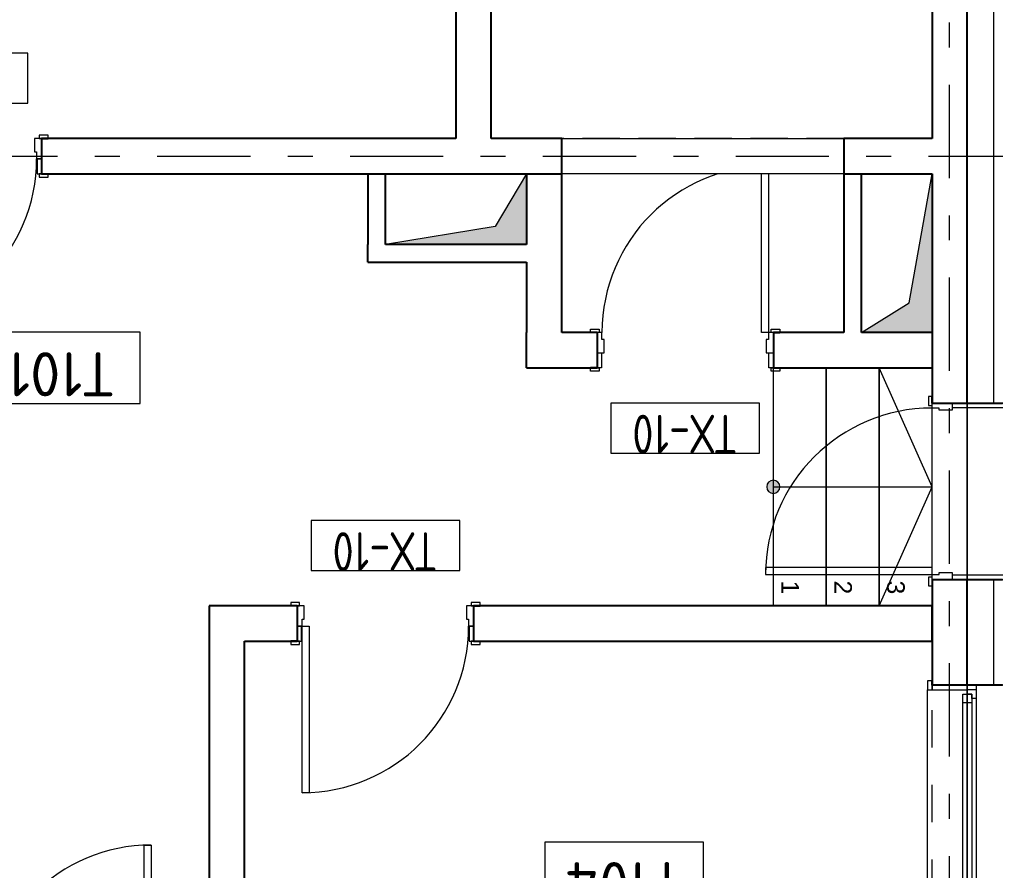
# Model space of a CAD drawing. Header units: millimetres. Extents: x 18162 to 7085488, y 72188 to 247925.
# Drawn here: x 985781 to 991316, y 88819 to 93644 of the extents above; entities that cross this region are included whole.
import ezdxf
from ezdxf.enums import TextEntityAlignment as Align

# ---------------------------------------------------------------- set-up
doc = ezdxf.new("R2010")
doc.units = ezdxf.units.MM
doc.header["$MEASUREMENT"] = 0
for name, pattern in [('Dashed', [423.333333, 211.666667, -211.666667]), ('Double Dashed', [1093.611073, 529.166651, -211.666656, 141.111112, -211.666656]), ('Hidden Line', [317.5, 211.666667, -105.833333]), ('Wipeout_Contour', [1000, 0, -1000])]:
    doc.linetypes.add(name, pattern=pattern)
for name, color, linetype in [('Archicad Door Markers', 7, 'Continuous'), ('Archicad Doors', 7, 'Continuous'), ('Archicad Window Markers', 7, 'Continuous'), ('Archicad Windows', 7, 'Continuous'), ('Archicad Zone Stamps', 7, 'Continuous'), ('Model Unit - Zone A', 7, 'Continuous'), ('Structural - Bearing', 7, 'Continuous'), ('Structural - Grid', 7, 'Continuous'), ('Structural - Stair & Railing', 7, 'Continuous')]:
    doc.layers.add(name, color=color, linetype=linetype)
doc.styles.add('GENERATED_STYLE_1', font='arial.ttf')
doc.styles.add('GENERATED_STYLE_2', font='')
doc.styles.add('GENERATED_STYLE_3', font='', dxfattribs={"width": 0.8})
doc.styles.get('GENERATED_STYLE_2').set_extended_font_data('ISOCPEUR MON')
doc.styles.get('GENERATED_STYLE_3').set_extended_font_data('ISOCPEUR MON')

# ---------------------------------------------------------------- blocks, each defined once
blk = doc.blocks.new('КОРРИДОР_Т101_106_3', base_point=(986015.4, 91668.9))
at = {"layer": 'Archicad Zone Stamps', "color": 7, "linetype": 'Continuous', "lineweight": 5}
for p, q in [((986465.4, 91870.5), (985565.4, 91870.5)), ((985565.4, 91870.5), (985565.4, 91467.3)), ((986465.4, 91467.3), (986465.4, 91870.5)), ((985565.4, 91467.3), (986465.4, 91467.3))]:
    blk.add_line(p, q, dxfattribs=at)
at = {"layer": 'Archicad Zone Stamps', "color": 7, "lineweight": 5, "style": 'GENERATED_STYLE_2'}
for tag, p in [('DUMMY_861', (985703.5, 91507.6)), ('ROOM_NUMBER', (986015.4, 91507.6))]:
    blk.add_attdef(tag, text='', height=250, rotation=180, dxfattribs=at).set_placement(p, align=Align.TOP_CENTER)
blk = doc.blocks.new('Лифтний ажлын өрөө_Т104_107_3', base_point=(989209.8, 88777.9))
at = {"layer": 'Archicad Zone Stamps', "color": 7, "linetype": 'Continuous', "lineweight": 5}
for p, q in [((989659.8, 88979.5), (988759.8, 88979.5)), ((988759.8, 88979.5), (988759.8, 88576.3)), ((989659.8, 88576.3), (989659.8, 88979.5)), ((988759.8, 88576.3), (989659.8, 88576.3))]:
    blk.add_line(p, q, dxfattribs=at)
at = {"layer": 'Archicad Zone Stamps', "color": 7, "lineweight": 5, "style": 'GENERATED_STYLE_2'}
for tag, p in [('DUMMY_861', (988860.5, 88616.6)), ('ROOM_NUMBER', (989209.8, 88616.6))]:
    blk.add_attdef(tag, text='', height=250, rotation=180, dxfattribs=at).set_placement(p, align=Align.TOP_CENTER)
blk = doc.blocks.new('Window Stamp 27')
at = {"layer": 'Archicad Window Markers', "color": 13, "linetype": 'Continuous', "lineweight": 13}
blk.add_line((-456.7, 200), (456.7, 200), dxfattribs=at)
at = {"layer": 'Archicad Window Markers', "color": 13, "linetype": 'Continuous', "lineweight": 13, "flags": 128}
blk.add_lwpolyline([(-456.7, 200), (456.7, 200), (456.7, 483.9), (-456.7, 483.9)], close=True, dxfattribs=at)
at = {"layer": 'Archicad Window Markers', "color": 13, "lineweight": 13, "style": 'GENERATED_STYLE_3'}
blk.add_attdef('AC_WIDO_ID', text='', height=220, dxfattribs=at).set_placement((-324.9, 156.1), align=Align.BOTTOM_LEFT)
blk = doc.blocks.new('Window 27[58]_3', base_point=(953182.2, 1723.2))
at = {"layer": 'Archicad Windows', "color": 7, "linetype": 'Continuous', "lineweight": 13}
for p, q in [((990955.7, 89893.9), (990930.7, 89893.9)), ((990930.7, 89893.9), (990930.7, 89843.9)), ((990955.7, 89843.9), (990955.7, 89893.9)), ((990955.7, 89868.9), (990955.7, 89893.9)), ((990955.7, 89868.9), (990955.7, 89893.9)), ((990930.7, 88693.9), (990930.7, 89843.9)), ((990930.7, 89843.9), (990955.7, 89843.9)), ((991155.7, 89868.9), (990955.7, 89868.9)), ((990955.7, 89868.9), (990955.7, 89843.9)), ((991155.7, 89868.9), (990955.7, 89868.9)), ((991155.7, 89868.9), (990955.7, 89868.9)), ((990955.7, 89843.9), (991155.7, 89843.9)), ((991155.7, 89843.9), (991155.7, 89868.9)), ((991155.7, 89843.9), (991155.7, 89868.9)), ((991205.7, 89868.9), (991155.7, 89868.9)), ((991205.7, 89868.9), (991155.7, 89868.9)), ((991155.7, 89818.9), (991155.7, 89843.9)), ((991205.7, 89843.9), (991155.7, 89843.9)), ((991205.7, 89868.9), (991205.7, 89843.9)), ((991305.7, 89868.9), (991205.7, 89868.9)), ((991205.7, 89843.9), (991205.7, 89793.9)), ((991355.7, 89868.9), (991305.7, 89868.9)), ((991405.7, 89868.9), (991355.7, 89868.9)), ((991405.7, 88668.9), (991405.7, 89868.9)), ((991130.7, 89768.9), (991130.7, 89818.9)), ((991130.7, 89818.9), (991180.7, 89818.9)), ((991180.7, 89818.9), (991155.7, 89818.9)), ((991180.7, 89793.9), (991180.7, 89818.9)), ((991180.7, 89818.9), (991180.7, 89768.9)), ((991205.7, 89793.9), (991180.7, 89793.9)), ((991205.7, 89793.9), (991205.7, 88743.9)), ((991130.7, 88768.9), (991130.7, 89768.9)), ((991180.7, 89768.9), (991130.7, 89768.9)), ((991130.7, 88768.9), (991130.7, 89768.9)), ((991155.7, 88768.9), (991155.7, 89768.9)), ((991180.7, 89768.9), (991180.7, 88768.9)), ((991130.7, 88718.9), (991130.7, 88768.9)), ((991130.7, 88768.9), (991180.7, 88768.9)), ((991180.7, 88768.9), (991180.7, 88718.9)), ((991180.7, 88718.9), (991180.7, 88743.9)), ((991180.7, 88743.9), (991205.7, 88743.9)), ((991205.7, 88743.9), (991205.7, 88693.9)), ((990930.7, 88693.9), (990930.7, 88643.9)), ((990955.7, 88693.9), (990930.7, 88693.9)), ((991155.7, 88693.9), (990955.7, 88693.9)), ((990955.7, 88693.9), (990955.7, 88668.9)), ((990955.7, 88643.9), (990955.7, 88693.9)), ((991180.7, 88718.9), (991130.7, 88718.9)), ((991155.7, 88693.9), (991155.7, 88718.9)), ((991155.7, 88718.9), (991180.7, 88718.9)), ((991155.7, 88668.9), (991155.7, 88693.9)), ((991155.7, 88668.9), (991155.7, 88693.9)), ((991205.7, 88693.9), (991155.7, 88693.9)), ((991205.7, 88693.9), (991205.7, 88668.9)), ((990930.7, 88643.9), (990955.7, 88643.9)), ((990955.7, 88668.9), (991155.7, 88668.9)), ((991155.7, 88668.9), (990955.7, 88668.9)), ((991155.7, 88668.9), (990955.7, 88668.9)), ((990955.7, 88668.9), (990955.7, 88643.9)), ((990955.7, 88668.9), (990955.7, 88643.9)), ((991205.7, 88668.9), (991155.7, 88668.9)), ((991205.7, 88668.9), (991155.7, 88668.9)), ((991305.7, 88668.9), (991205.7, 88668.9)), ((991355.7, 88668.9), (991305.7, 88668.9)), ((991405.7, 88668.9), (991355.7, 88668.9))]:
    blk.add_line(p, q, dxfattribs=at)
at = {"layer": 'Archicad Windows', "color": 7, "linetype": 'Dashed', "lineweight": 13}
blk.add_line((990955.7, 88668.9), (990955.7, 89868.9), dxfattribs=at)
at = {"layer": 'Archicad Window Markers', "color": 13, "lineweight": 13}
ref = blk.add_blockref('Window Stamp 27', (991405.7, 89268.9), dxfattribs=dict(at, zscale=1000, rotation=270))
ref.add_attrib('AC_WIDO_ID', 'Ц-12-1', dxfattribs={"layer": 'Structural - Bearing', "color": 13, "lineweight": 13, "height": 220, "rotation": 270, "style": 'GENERATED_STYLE_3', "width": 0.8}).set_placement((991605.7, 89549.9), align=Align.BOTTOM_LEFT)
blk = doc.blocks.new('Door Stamp 27')
at = {"layer": 'Archicad Door Markers', "color": 13, "linetype": 'Continuous', "lineweight": 13}
blk.add_line((-421.6, 200), (421.6, 200), dxfattribs=at)
at = {"layer": 'Archicad Door Markers', "color": 13, "linetype": 'Continuous', "lineweight": 13, "flags": 128}
blk.add_lwpolyline([(-421.6, 200), (421.6, 200), (421.6, 483.9), (-421.6, 483.9)], close=True, dxfattribs=at)
at = {"layer": 'Archicad Door Markers', "color": 13, "lineweight": 13, "style": 'GENERATED_STYLE_3'}
blk.add_attdef('AC_WIDO_ID', text='', height=220, dxfattribs=at).set_placement((-289.8, 200), align=Align.BOTTOM_LEFT)
blk = doc.blocks.new('Door 27[120]_3', base_point=(953182.2, 1723.2))
at = {"layer": 'Archicad Doors', "color": 7, "linetype": 'Continuous', "lineweight": 13}
for p, q in [((990955.7, 91506), (990936.7, 91506)), ((990936.7, 91506), (990936.7, 91456)), ((990955.7, 91456), (990955.7, 91506)), ((990955.7, 91469), (990955.7, 91506)), ((990955.7, 91469), (990955.7, 91506)), ((991424.7, 91506), (991405.7, 91506)), ((991405.7, 91506), (991405.7, 91456)), ((991405.7, 91469), (991405.7, 91506)), ((991405.7, 91469), (991405.7, 91506)), ((991424.7, 91456), (991424.7, 91506)), ((990936.7, 91456), (990955.7, 91456)), ((990955.7, 91441), (990955.7, 91469)), ((990955.7, 91469), (991070.7, 91469)), ((990955.7, 91469), (991070.7, 91469)), ((990955.7, 91469), (991070.7, 91469)), ((990995.7, 91441), (990955.7, 91441)), ((990995.7, 91429), (990995.7, 91441)), ((991405.7, 91469), (991070.7, 91469)), ((991070.7, 91469), (991070.7, 91444)), ((991070.7, 91469), (991070.7, 91429)), ((991070.7, 91469), (991155.7, 91469)), ((991070.7, 91469), (991155.7, 91469)), ((991070.7, 91444), (991405.7, 91444)), ((991155.7, 91469), (991305.7, 91469)), ((991155.7, 91469), (991305.7, 91469)), ((991305.7, 91469), (991355.7, 91469)), ((991305.7, 91469), (991355.7, 91469)), ((991355.7, 91469), (991405.7, 91469)), ((991355.7, 91469), (991405.7, 91469)), ((991405.7, 91444), (991405.7, 91469)), ((991405.7, 91456), (991424.7, 91456)), ((991070.7, 91429), (990995.7, 91429)), ((990955.7, 90537), (990011.7, 90537)), ((990011.7, 90537), (990011.7, 90497)), ((990955.7, 90497), (990955.7, 90537)), ((990995.7, 90497), (990995.7, 90509)), ((990995.7, 90509), (991070.7, 90509)), ((991070.7, 90509), (991070.7, 90469)), ((990011.7, 90497), (990955.7, 90497)), ((990936.7, 90482), (990936.7, 90432)), ((990955.7, 90482), (990936.7, 90482)), ((990955.7, 90469), (990955.7, 90497)), ((990955.7, 90497), (990995.7, 90497)), ((990955.7, 90432), (990955.7, 90482)), ((991070.7, 90469), (990955.7, 90469)), ((990955.7, 90469), (991070.7, 90469)), ((990955.7, 90469), (991070.7, 90469)), ((990955.7, 90469), (990955.7, 90432)), ((990955.7, 90469), (990955.7, 90432)), ((991405.7, 90494), (991070.7, 90494)), ((991070.7, 90494), (991070.7, 90469)), ((991070.7, 90469), (991405.7, 90469)), ((991070.7, 90469), (991155.7, 90469)), ((991070.7, 90469), (991155.7, 90469)), ((991155.7, 90469), (991305.7, 90469)), ((991155.7, 90469), (991305.7, 90469)), ((991305.7, 90469), (991355.7, 90469)), ((991305.7, 90469), (991355.7, 90469)), ((991355.7, 90469), (991405.7, 90469)), ((991355.7, 90469), (991405.7, 90469)), ((991405.7, 90469), (991405.7, 90494)), ((991405.7, 90482), (991405.7, 90432)), ((991424.7, 90482), (991405.7, 90482)), ((991405.7, 90469), (991405.7, 90432)), ((991405.7, 90469), (991405.7, 90432)), ((991424.7, 90432), (991424.7, 90482)), ((990936.7, 90432), (990955.7, 90432)), ((991405.7, 90432), (991424.7, 90432))]:
    blk.add_line(p, q, dxfattribs=at)
blk.add_arc((990955.7, 90497), 944, 90, 180, dxfattribs=at)
at = {"layer": 'Archicad Door Markers', "color": 13, "lineweight": 13}
ref = blk.add_blockref('Door Stamp 27', (991405.7, 90969), dxfattribs=dict(at, zscale=1000, rotation=270))
ref.add_attrib('AC_WIDO_ID', 'ТХ-10', dxfattribs={"layer": 'Structural - Bearing', "color": 13, "lineweight": 13, "height": 220, "rotation": 270, "style": 'GENERATED_STYLE_3', "width": 0.8}).set_placement((991605.7, 91258.8), align=Align.BOTTOM_LEFT)
blk = doc.blocks.new('Door 27[122]_3', base_point=(953182.2, 1723.2))
at = {"layer": 'Archicad Doors', "color": 7, "linetype": 'Continuous', "lineweight": 13}
for p, q in [((989987.9, 91868.9), (989987.9, 92812.9)), ((989987.9, 92812.9), (990027.9, 92812.9)), ((990027.9, 92812.9), (990027.9, 91868.9)), ((989018.9, 91868.9), (989018.9, 91887.9)), ((989018.9, 91887.9), (989068.9, 91887.9)), ((989068.9, 91887.9), (989068.9, 91868.9)), ((990042.9, 91887.9), (990092.9, 91887.9)), ((990042.9, 91868.9), (990042.9, 91887.9)), ((990092.9, 91887.9), (990092.9, 91868.9)), ((989068.9, 91868.9), (989018.9, 91868.9)), ((989055.9, 91868.9), (989018.9, 91868.9)), ((989055.9, 91868.9), (989018.9, 91868.9)), ((989083.9, 91868.9), (989055.9, 91868.9)), ((989055.9, 91868.9), (989055.9, 91753.9)), ((989055.9, 91868.9), (989055.9, 91753.9)), ((989055.9, 91868.9), (989055.9, 91753.9)), ((989083.9, 91828.9), (989083.9, 91868.9)), ((989095.9, 91828.9), (989083.9, 91828.9)), ((989095.9, 91753.9), (989095.9, 91828.9)), ((990027.9, 91868.9), (989987.9, 91868.9)), ((990027.9, 91828.9), (990015.9, 91828.9)), ((990015.9, 91828.9), (990015.9, 91753.9)), ((990055.9, 91868.9), (990027.9, 91868.9)), ((990027.9, 91868.9), (990027.9, 91828.9)), ((990092.9, 91868.9), (990042.9, 91868.9)), ((990055.9, 91753.9), (990055.9, 91868.9)), ((990055.9, 91868.9), (990055.9, 91753.9)), ((990055.9, 91868.9), (990055.9, 91753.9)), ((990055.9, 91868.9), (990092.9, 91868.9)), ((990055.9, 91868.9), (990092.9, 91868.9)), ((989055.9, 91668.9), (989055.9, 91753.9)), ((989055.9, 91753.9), (989080.9, 91753.9)), ((989055.9, 91753.9), (989095.9, 91753.9)), ((989055.9, 91753.9), (989055.9, 91668.9)), ((989055.9, 91753.9), (989055.9, 91668.9)), ((989080.9, 91753.9), (989080.9, 91668.9)), ((990015.9, 91753.9), (990055.9, 91753.9)), ((990030.9, 91668.9), (990030.9, 91753.9)), ((990030.9, 91753.9), (990055.9, 91753.9)), ((990055.9, 91753.9), (990055.9, 91668.9)), ((990055.9, 91753.9), (990055.9, 91668.9)), ((990055.9, 91753.9), (990055.9, 91668.9)), ((989018.9, 91649.9), (989018.9, 91668.9)), ((989018.9, 91668.9), (989068.9, 91668.9)), ((989055.9, 91668.9), (989018.9, 91668.9)), ((989055.9, 91668.9), (989018.9, 91668.9)), ((989080.9, 91668.9), (989055.9, 91668.9)), ((989068.9, 91668.9), (989068.9, 91649.9)), ((990055.9, 91668.9), (990030.9, 91668.9)), ((990042.9, 91668.9), (990092.9, 91668.9)), ((990042.9, 91649.9), (990042.9, 91668.9)), ((990055.9, 91668.9), (990092.9, 91668.9)), ((990055.9, 91668.9), (990092.9, 91668.9)), ((990092.9, 91668.9), (990092.9, 91649.9)), ((989068.9, 91649.9), (989018.9, 91649.9)), ((990092.9, 91649.9), (990042.9, 91649.9))]:
    blk.add_line(p, q, dxfattribs=at)
blk.add_arc((990027.9, 91868.9), 944, 90, 180, dxfattribs=at)
at = {"layer": 'Archicad Door Markers', "color": 13, "lineweight": 13}
ref = blk.add_blockref('Door Stamp 27', (989555.9, 91668.9), dxfattribs=dict(at, zscale=1000, rotation=180))
ref.add_attrib('AC_WIDO_ID', 'ТХ-10', dxfattribs={"layer": 'Structural - Bearing', "color": 13, "lineweight": 13, "height": 220, "rotation": 180, "style": 'GENERATED_STYLE_3', "width": 0.8}).set_placement((989845.7, 91468.9), align=Align.BOTTOM_LEFT)
blk = doc.blocks.new('Door Stamp 27_3')
at = {"layer": 'Archicad Door Markers', "color": 13, "linetype": 'Continuous', "lineweight": 13}
blk.add_line((-421.6, -683.9), (421.6, -683.9), dxfattribs=at)
at = {"layer": 'Archicad Door Markers', "color": 13, "linetype": 'Continuous', "lineweight": 13, "flags": 128}
blk.add_lwpolyline([(-421.6, -683.9), (421.6, -683.9), (421.6, -400), (-421.6, -400)], close=True, dxfattribs=at)
at = {"layer": 'Archicad Door Markers', "color": 13, "lineweight": 13, "style": 'GENERATED_STYLE_3'}
blk.add_attdef('AC_WIDO_ID', text='', height=220, dxfattribs=at).set_placement((-289.8, -683.9), align=Align.BOTTOM_LEFT)
blk = doc.blocks.new('Door 27[123]_3', base_point=(953182.2, 1723.2))
at = {"layer": 'Archicad Doors', "color": 7, "linetype": 'Continuous', "lineweight": 13}
for p, q in [((987368.6, 90337.9), (987318.6, 90337.9)), ((987318.6, 90337.9), (987318.6, 90318.9)), ((987368.6, 90318.9), (987368.6, 90337.9)), ((988392.6, 90337.9), (988342.6, 90337.9)), ((988342.6, 90337.9), (988342.6, 90318.9)), ((988392.6, 90318.9), (988392.6, 90337.9)), ((987318.6, 90318.9), (987368.6, 90318.9)), ((987355.6, 90318.9), (987318.6, 90318.9)), ((987355.6, 90318.9), (987318.6, 90318.9)), ((987355.6, 90318.9), (987355.6, 90203.9)), ((987395.6, 90318.9), (987355.6, 90318.9)), ((987355.6, 90318.9), (987355.6, 90203.9)), ((987355.6, 90318.9), (987355.6, 90203.9)), ((987395.6, 90243.9), (987395.6, 90318.9)), ((988315.6, 90318.9), (988315.6, 90243.9)), ((988355.6, 90318.9), (988315.6, 90318.9)), ((988342.6, 90318.9), (988392.6, 90318.9)), ((988355.6, 90203.9), (988355.6, 90318.9)), ((988355.6, 90318.9), (988355.6, 90203.9)), ((988355.6, 90318.9), (988355.6, 90203.9)), ((988355.6, 90318.9), (988392.6, 90318.9)), ((988355.6, 90318.9), (988392.6, 90318.9)), ((987383.6, 90203.9), (987383.6, 90243.9)), ((987383.6, 90243.9), (987395.6, 90243.9)), ((988315.6, 90243.9), (988327.6, 90243.9)), ((988327.6, 90243.9), (988327.6, 90203.9)), ((987355.6, 90203.9), (987355.6, 90118.9)), ((987380.6, 90203.9), (987355.6, 90203.9)), ((987355.6, 90203.9), (987383.6, 90203.9)), ((987355.6, 90203.9), (987355.6, 90118.9)), ((987355.6, 90203.9), (987355.6, 90118.9)), ((987380.6, 90118.9), (987380.6, 90203.9)), ((987383.6, 89259.9), (987383.6, 90203.9)), ((987383.6, 90203.9), (987423.6, 90203.9)), ((987423.6, 90203.9), (987423.6, 89259.9)), ((988327.6, 90203.9), (988355.6, 90203.9)), ((988330.6, 90203.9), (988330.6, 90118.9)), ((988355.6, 90203.9), (988330.6, 90203.9)), ((988355.6, 90118.9), (988355.6, 90203.9)), ((988355.6, 90203.9), (988355.6, 90118.9)), ((988355.6, 90203.9), (988355.6, 90118.9)), ((987368.6, 90118.9), (987318.6, 90118.9)), ((987318.6, 90118.9), (987318.6, 90099.9)), ((987355.6, 90118.9), (987318.6, 90118.9)), ((987355.6, 90118.9), (987318.6, 90118.9)), ((987355.6, 90118.9), (987380.6, 90118.9)), ((987368.6, 90099.9), (987368.6, 90118.9)), ((988330.6, 90118.9), (988355.6, 90118.9)), ((988392.6, 90118.9), (988342.6, 90118.9)), ((988342.6, 90118.9), (988342.6, 90099.9)), ((988355.6, 90118.9), (988392.6, 90118.9)), ((988355.6, 90118.9), (988392.6, 90118.9)), ((988392.6, 90099.9), (988392.6, 90118.9)), ((987318.6, 90099.9), (987368.6, 90099.9)), ((988342.6, 90099.9), (988392.6, 90099.9)), ((987423.6, 89259.9), (987383.6, 89259.9))]:
    blk.add_line(p, q, dxfattribs=at)
blk.add_arc((987383.6, 90203.9), 944, 270, 0, dxfattribs=at)
at = {"layer": 'Archicad Door Markers', "color": 13, "lineweight": 13}
ref = blk.add_blockref('Door Stamp 27_3', (987855.6, 90118.9), dxfattribs=dict(at, zscale=1000, rotation=180))
ref.add_attrib('AC_WIDO_ID', 'ТХ-10', dxfattribs={"layer": 'Structural - Bearing', "color": 13, "lineweight": 13, "height": 220, "rotation": 180, "style": 'GENERATED_STYLE_3', "width": 0.8}).set_placement((988145.4, 90802.8), align=Align.BOTTOM_LEFT)
blk = doc.blocks.new('Door Stamp 27_4')
at = {"layer": 'Archicad Door Markers', "color": 13, "linetype": 'Continuous', "lineweight": 13}
blk.add_line((421.6, 483.9), (-421.6, 483.9), dxfattribs=at)
at = {"layer": 'Archicad Door Markers', "color": 13, "linetype": 'Continuous', "lineweight": 13, "flags": 128}
blk.add_lwpolyline([(421.6, 483.9), (-421.6, 483.9), (-421.6, 200), (421.6, 200)], close=True, dxfattribs=at)
at = {"layer": 'Archicad Door Markers', "color": 13, "lineweight": 13, "style": 'GENERATED_STYLE_3'}
blk.add_attdef('AC_WIDO_ID', text='', height=220, rotation=180, dxfattribs=at).set_placement((289.8, 483.9), align=Align.BOTTOM_LEFT)
blk = doc.blocks.new('Door 27[124]_3', base_point=(953182.2, 1723.2))
at = {"layer": 'Archicad Doors', "color": 7, "linetype": 'Continuous', "lineweight": 13}
for p, q in [((984918.7, 92987.9), (984868.7, 92987.9)), ((984868.7, 92987.9), (984868.7, 92968.9)), ((984868.7, 92968.9), (984918.7, 92968.9)), ((984905.7, 92968.9), (984868.7, 92968.9)), ((984905.7, 92968.9), (984868.7, 92968.9)), ((984905.7, 92968.9), (984905.7, 92853.9)), ((984945.7, 92968.9), (984905.7, 92968.9)), ((984905.7, 92968.9), (984905.7, 92853.9)), ((984905.7, 92968.9), (984905.7, 92853.9)), ((984918.7, 92968.9), (984918.7, 92987.9)), ((984945.7, 92893.9), (984945.7, 92968.9)), ((985865.7, 92968.9), (985865.7, 92893.9)), ((985905.7, 92968.9), (985865.7, 92968.9)), ((985942.7, 92987.9), (985892.7, 92987.9)), ((985892.7, 92987.9), (985892.7, 92968.9)), ((985892.7, 92968.9), (985942.7, 92968.9)), ((985905.7, 92853.9), (985905.7, 92968.9)), ((985905.7, 92968.9), (985905.7, 92853.9)), ((985905.7, 92968.9), (985905.7, 92853.9)), ((985905.7, 92968.9), (985942.7, 92968.9)), ((985905.7, 92968.9), (985942.7, 92968.9)), ((985942.7, 92968.9), (985942.7, 92987.9)), ((984933.7, 92853.9), (984933.7, 92893.9)), ((984933.7, 92893.9), (984945.7, 92893.9)), ((985865.7, 92893.9), (985877.7, 92893.9)), ((985877.7, 92893.9), (985877.7, 92853.9)), ((984905.7, 92853.9), (984905.7, 92768.9)), ((984930.7, 92853.9), (984905.7, 92853.9)), ((984905.7, 92853.9), (984933.7, 92853.9)), ((984905.7, 92853.9), (984905.7, 92768.9)), ((984905.7, 92853.9), (984905.7, 92768.9)), ((984930.7, 92768.9), (984930.7, 92853.9)), ((984933.7, 91909.9), (984933.7, 92853.9)), ((984933.7, 92853.9), (984973.7, 92853.9)), ((984973.7, 92853.9), (984973.7, 91909.9)), ((985877.7, 92853.9), (985905.7, 92853.9)), ((985880.7, 92853.9), (985880.7, 92768.9)), ((985905.7, 92853.9), (985880.7, 92853.9)), ((985905.7, 92768.9), (985905.7, 92853.9)), ((985905.7, 92853.9), (985905.7, 92768.9)), ((985905.7, 92853.9), (985905.7, 92768.9)), ((984918.7, 92768.9), (984868.7, 92768.9)), ((984868.7, 92768.9), (984868.7, 92749.9)), ((984905.7, 92768.9), (984868.7, 92768.9)), ((984905.7, 92768.9), (984868.7, 92768.9)), ((984905.7, 92768.9), (984930.7, 92768.9)), ((984918.7, 92749.9), (984918.7, 92768.9)), ((985880.7, 92768.9), (985905.7, 92768.9)), ((985942.7, 92768.9), (985892.7, 92768.9)), ((985892.7, 92768.9), (985892.7, 92749.9)), ((985905.7, 92768.9), (985942.7, 92768.9)), ((985905.7, 92768.9), (985942.7, 92768.9)), ((985942.7, 92749.9), (985942.7, 92768.9)), ((984868.7, 92749.9), (984918.7, 92749.9)), ((985892.7, 92749.9), (985942.7, 92749.9)), ((984973.7, 91909.9), (984933.7, 91909.9))]:
    blk.add_line(p, q, dxfattribs=at)
blk.add_arc((984933.7, 92853.9), 944, 270, 0, dxfattribs=at)
at = {"layer": 'Archicad Door Markers', "color": 13, "lineweight": 13}
ref = blk.add_blockref('Door Stamp 27_4', (985405.7, 92968.9), dxfattribs=dict(at, zscale=1000))
ref.add_attrib('AC_WIDO_ID', 'ТХ-10', dxfattribs={"layer": 'Structural - Bearing', "color": 13, "lineweight": 13, "height": 220, "rotation": 180, "style": 'GENERATED_STYLE_3', "width": 0.8}).set_placement((985695.5, 93452.8), align=Align.BOTTOM_LEFT)
blk = doc.blocks.new('Rectangular Door Opening 27[125]_3', base_point=(953182.2, 1723.2))
at = {"color": 254, "linetype": 'Wipeout_Contour', "lineweight": 0, "ltscale": 3976014.068538804}
blk.add_wipeout([(990455.7, 92968.9), (988855.7, 92968.9), (988855.7, 92768.9), (990455.7, 92768.9)], dxfattribs=at).dxf.layer = 'Archicad Doors'
at = {"layer": 'Archicad Doors', "color": 7, "linetype": 'Hidden Line', "lineweight": 13}
for p, q in [((990455.7, 92968.9), (988855.7, 92968.9)), ((990455.7, 92768.9), (988855.7, 92768.9))]:
    blk.add_line(p, q, dxfattribs=at)
at = {"layer": 'Archicad Doors', "color": 7, "linetype": 'Continuous', "lineweight": 13}
for p, q in [((988855.7, 92968.9), (990455.7, 92968.9)), ((990455.7, 92768.9), (988855.7, 92768.9))]:
    blk.add_line(p, q, dxfattribs=at)
at = {"layer": 'Archicad Doors', "color": 7, "linetype": 'Continuous', "lineweight": 25}
for p, q in [((988855.7, 92768.9), (988855.7, 92968.9)), ((990455.7, 92968.9), (990455.7, 92768.9))]:
    blk.add_line(p, q, dxfattribs=at)
blk = doc.blocks.new('Door 27[127]_3', base_point=(953182.2, 1723.2))
at = {"layer": 'Archicad Doors', "color": 7, "linetype": 'Continuous', "lineweight": 13}
for p, q in [((986488, 88018.9), (986488, 88962.9)), ((986488, 88962.9), (986528, 88962.9)), ((986528, 88962.9), (986528, 88018.9)), ((985519, 88018.9), (985519, 88037.9)), ((985519, 88037.9), (985569, 88037.9)), ((985569, 88018.9), (985519, 88018.9)), ((985556, 88018.9), (985519, 88018.9)), ((985556, 88018.9), (985519, 88018.9)), ((985584, 88018.9), (985556, 88018.9)), ((985556, 88018.9), (985556, 87903.9)), ((985556, 88018.9), (985556, 87903.9)), ((985556, 88018.9), (985556, 87903.9)), ((985569, 88037.9), (985569, 88018.9)), ((985584, 87978.9), (985584, 88018.9)), ((986528, 88018.9), (986488, 88018.9)), ((986556, 88018.9), (986528, 88018.9)), ((986528, 88018.9), (986528, 87978.9)), ((986543, 88037.9), (986593, 88037.9)), ((986543, 88018.9), (986543, 88037.9)), ((986593, 88018.9), (986543, 88018.9)), ((986556, 87903.9), (986556, 88018.9)), ((986556, 88018.9), (986556, 87903.9)), ((986556, 88018.9), (986556, 87903.9)), ((986556, 88018.9), (986593, 88018.9)), ((986556, 88018.9), (986593, 88018.9)), ((986593, 88037.9), (986593, 88018.9)), ((985596, 87978.9), (985584, 87978.9)), ((985596, 87903.9), (985596, 87978.9)), ((986528, 87978.9), (986516, 87978.9)), ((986516, 87978.9), (986516, 87903.9)), ((985556, 87818.9), (985556, 87903.9)), ((985556, 87903.9), (985581, 87903.9)), ((985556, 87903.9), (985596, 87903.9)), ((985556, 87903.9), (985556, 87818.9)), ((985556, 87903.9), (985556, 87818.9)), ((985581, 87903.9), (985581, 87818.9)), ((986516, 87903.9), (986556, 87903.9)), ((986531, 87818.9), (986531, 87903.9)), ((986531, 87903.9), (986556, 87903.9)), ((986556, 87903.9), (986556, 87818.9)), ((986556, 87903.9), (986556, 87818.9)), ((986556, 87903.9), (986556, 87818.9)), ((985519, 87799.9), (985519, 87818.9)), ((985519, 87818.9), (985569, 87818.9)), ((985556, 87818.9), (985519, 87818.9)), ((985556, 87818.9), (985519, 87818.9)), ((985569, 87799.9), (985519, 87799.9)), ((985581, 87818.9), (985556, 87818.9)), ((985569, 87818.9), (985569, 87799.9)), ((986556, 87818.9), (986531, 87818.9)), ((986543, 87818.9), (986593, 87818.9)), ((986543, 87799.9), (986543, 87818.9)), ((986593, 87799.9), (986543, 87799.9)), ((986556, 87818.9), (986593, 87818.9)), ((986556, 87818.9), (986593, 87818.9)), ((986593, 87818.9), (986593, 87799.9))]:
    blk.add_line(p, q, dxfattribs=at)
blk.add_arc((986528, 88018.9), 944, 90, 180, dxfattribs=at)
at = {"layer": 'Archicad Door Markers', "color": 13, "lineweight": 13}
ref = blk.add_blockref('Door Stamp 27', (986056, 87818.9), dxfattribs=dict(at, zscale=1000, rotation=180))
ref.add_attrib('AC_WIDO_ID', 'ТХ-10', dxfattribs={"layer": 'Structural - Bearing', "color": 13, "lineweight": 13, "height": 220, "rotation": 180, "style": 'GENERATED_STYLE_3', "width": 0.8}).set_placement((986345.8, 87618.9), align=Align.BOTTOM_LEFT)
blk = doc.blocks.new('Standard grid marker[341]_3', base_point=(971344.5, 92868.9))
at = {"layer": 'Structural - Grid', "color": 13, "linetype": 'Double Dashed', "lineweight": 13}
blk.add_line((972344.5, 92868.9), (1006906.6, 92868.9), dxfattribs=at)
at = {"layer": 'Structural - Grid', "color": 13, "lineweight": 13, "style": 'GENERATED_STYLE_3'}
blk.add_attdef('AC_MarkerText_1', text='', height=250, rotation=180, dxfattribs=at).set_placement((1008206.6, 92743.9), align=Align.TOP_CENTER)
blk = doc.blocks.new('Standard grid marker[344]_3', base_point=(991055.7, 74247.3))
at = {"layer": 'Structural - Grid', "color": 13, "linetype": 'Double Dashed', "lineweight": 13}
blk.add_line((991055.7, 75247.3), (991055.7, 101908.7), dxfattribs=at)
at = {"layer": 'Structural - Grid', "color": 13, "lineweight": 13, "style": 'GENERATED_STYLE_3'}
blk.add_attdef('AC_MarkerText_1', text='', height=250, rotation=180, dxfattribs=at).set_placement((991055.7, 103083.7), align=Align.TOP_CENTER)

msp = doc.modelspace()

# ---------------------------------------------------------------- hatches: boundary and pattern name
at = {"layer": 'Structural - Grid', "linetype": 'Continuous', "lineweight": 13}
for points in [[(988655.7, 92768.9), (988479.1, 92471.1), (987855.5, 92368.7), (988655.7, 92368.7)], [(990826.6, 92038.2), (990955.7, 92768.9), (990955.7, 91868.9), (990555.7, 91868.9)]]:
    msp.add_hatch(color=7, dxfattribs=at).paths.add_polyline_path(points)

# ---------------------------------------------------------------- linework, layer by layer
at = {"layer": 'Structural - Bearing', "color": 7, "linetype": 'Continuous', "lineweight": 13, "flags": 128}
for points in [[(991155.7, 80268.9), (991155.7, 98468.9), (990955.7, 98468.9), (990955.7, 94268.9), (988455.7, 94268.9), (988455.7, 98468.9), (984455.7, 98468.9), (984455.7, 80268.9)], [(991155.7, 80268.9), (1004155.7, 80268.9), (1004155.7, 98468.9), (991155.7, 98468.9)], [(987855.5, 92768.9), (987855.5, 92368.7), (988655.7, 92368.7), (988655.7, 92768.9)], [(990555.7, 92768.9), (990955.7, 92768.9), (990955.7, 91868.9), (990555.7, 91868.9)]]:
    msp.add_lwpolyline(points, close=True, dxfattribs=at)
at = {"layer": 'Structural - Grid', "color": 7, "linetype": 'Continuous', "lineweight": 13, "flags": 128}
for points in [[(988655.7, 92768.9), (988479.1, 92471.1), (987855.5, 92368.7), (988655.7, 92368.7)], [(990826.6, 92038.2), (990955.7, 92768.9), (990955.7, 91868.9), (990555.7, 91868.9)]]:
    msp.add_lwpolyline(points, close=True, dxfattribs=at)
at = {"layer": 'Structural - Stair & Railing', "color": 7, "linetype": 'Continuous', "lineweight": 13}
for p, q in [((990955.7, 91668.9), (990055.7, 91668.9)), ((990055.7, 91668.9), (990055.7, 90318.9)), ((990955.7, 90318.9), (990955.7, 91668.9)), ((990055.7, 90318.9), (990955.7, 90318.9))]:
    msp.add_line(p, q, dxfattribs=at)

# ---------------------------------------------------------------- block references
at = {"layer": 'Archicad Doors', "color": 7, "linetype": 'Continuous', "lineweight": 13}
msp.add_blockref('Door 27[127]_3', (953182.2, 1723.2), dxfattribs=at)
at = {"layer": 'Model Unit - Zone A', "color": 7, "linetype": 'Continuous', "lineweight": 5}
for name, p, values in [('КОРРИДОР_Т101_106_3', (986015.4, 91668.9), {'ROOM_NUMBER': 'Т101'}), ('Лифтний ажлын өрөө_Т104_107_3', (989209.8, 88777.9), {'ROOM_NUMBER': 'Т104'})]:
    msp.add_blockref(name, p, dxfattribs=at).add_auto_attribs(values)

# ---------------------------------------------------------------- next in the draw order: wipeouts: each hides what was drawn before it
at = {"color": 254, "linetype": 'Wipeout_Contour', "lineweight": 0, "ltscale": 3983531.123855623}
msp.add_wipeout([(991305.7, 98618.9), (991305.7, 91469), (991355.7, 91469), (991355.7, 98618.9)], dxfattribs=at).dxf.layer = 'Structural - Bearing'
at = {"color": 254, "linetype": 'Wipeout_Contour', "lineweight": 0, "ltscale": 3971894.984437837}
msp.add_wipeout([(988455.7, 92968.9), (988455.7, 98268.9), (988255.7, 98268.9), (988255.7, 92968.9)], dxfattribs=at).dxf.layer = 'Structural - Bearing'
at = {"color": 254, "linetype": 'Wipeout_Contour', "lineweight": 0, "ltscale": 3979194.815569644}
msp.add_wipeout([(990455.7, 92768.9), (990455.7, 91868.9), (990555.7, 91868.9), (990555.7, 92768.9)], dxfattribs=at).dxf.layer = 'Structural - Bearing'
at = {"color": 254, "linetype": 'Wipeout_Contour', "lineweight": 0, "ltscale": 2976285.607748521}
msp.add_wipeout([(987855.5, 92368.7), (987755.5, 92368.7), (987755.5, 92268.7)], dxfattribs=at).dxf.layer = 'Structural - Bearing'
at = {"color": 254, "linetype": 'Wipeout_Contour', "lineweight": 0, "ltscale": 2978925.793955714}
msp.add_wipeout([(988855.7, 91868.9), (988655.7, 91868.9), (988655.7, 91668.9)], dxfattribs=at).dxf.layer = 'Structural - Bearing'
at = {"color": 254, "linetype": 'Wipeout_Contour', "lineweight": 0, "ltscale": 3981692.155753225}
msp.add_wipeout([(991305.7, 89868.9), (991355.7, 89868.9), (991355.7, 90469), (991305.7, 90469)], dxfattribs=at).dxf.layer = 'Structural - Bearing'
at = {"color": 254, "linetype": 'Wipeout_Contour', "lineweight": 0, "ltscale": 2973103.594478709}
msp.add_wipeout([(987055.7, 90118.9), (986855.7, 90318.9), (986855.7, 90118.9)], dxfattribs=at).dxf.layer = 'Structural - Bearing'
at = {"color": 254, "linetype": 'Wipeout_Contour', "lineweight": 0, "ltscale": 3977512.005574943}
msp.add_wipeout([(990355.7, 90318.9), (990355.7, 91668.9), (990055.7, 91668.9), (990055.7, 90318.9)], dxfattribs=at).dxf.layer = 'Structural - Stair & Railing'

# ---------------------------------------------------------------- next in the draw order: hatches: boundary and pattern name
at = {"layer": 'Structural - Stair & Railing', "linetype": 'Continuous', "lineweight": 13}
msp.add_hatch(color=161, dxfattribs=at).paths.add_polyline_path([(990055.7, 90956.4, 1), (990055.7, 91031.4, 1)])

# ---------------------------------------------------------------- next in the draw order: linework, layer by layer
at = {"layer": 'Structural - Bearing', "color": 7, "linetype": 'Continuous', "lineweight": 25, "flags": 128}
for points in [[(988255.7, 98268.9), (988255.7, 92968.9)], [(988455.7, 92968.9), (988455.7, 98268.9)], [(990455.7, 92768.9), (990455.7, 91868.9)], [(990555.7, 92768.9), (990455.7, 92768.9)], [(990555.7, 91868.9), (990555.7, 92768.9)]]:
    msp.add_lwpolyline(points, dxfattribs=at)
at = {"layer": 'Structural - Stair & Railing', "color": 7, "linetype": 'Continuous', "lineweight": 13}
for p, q in [((990355.7, 91668.9), (990055.7, 91668.9)), ((990055.7, 91668.9), (990055.7, 90318.9)), ((990355.7, 90318.9), (990355.7, 91668.9)), ((990055.7, 90318.9), (990355.7, 90318.9))]:
    msp.add_line(p, q, dxfattribs=at)
at = {"layer": 'Structural - Stair & Railing', "color": 7, "linetype": 'Continuous', "lineweight": 13, "flags": 128}
msp.add_lwpolyline([(990055.7, 90956.4, 1), (990055.7, 91031.4, 1)], format="xyb", close=True, dxfattribs=at)

# ---------------------------------------------------------------- next in the draw order: texts
at = {"layer": 'Structural - Stair & Railing', "color": 161, "lineweight": 13, "insert": (990151.4, 90462.7), "char_height": 100, "attachment_point": 4, "rotation": 270, "style": 'GENERATED_STYLE_1'}
msp.add_mtext('\\A1;{\\pql;\\fArial|b0|i0|c0|p0;\\W1.000000;1}', dxfattribs=at)

# ---------------------------------------------------------------- next in the draw order: wipeouts: each hides what was drawn before it
at = {"color": 254, "linetype": 'Wipeout_Contour', "lineweight": 0, "ltscale": 3983103.274304962}
msp.add_wipeout([(991305.7, 98468.9), (991155.7, 98468.9), (991155.7, 91469), (991305.7, 91469)], dxfattribs=at).dxf.layer = 'Structural - Bearing'
at = {"color": 254, "linetype": 'Wipeout_Contour', "lineweight": 0, "ltscale": 3972817.774161654}
msp.add_wipeout([(988855.7, 91668.9), (989055.9, 91668.9), (989055.9, 91868.9), (988855.7, 91868.9)], dxfattribs=at).dxf.layer = 'Structural - Bearing'
at = {"color": 254, "linetype": 'Wipeout_Contour', "lineweight": 0, "ltscale": 4976565.290770138}
msp.add_wipeout([(991155.7, 89868.9), (991205.7, 89868.9), (991305.7, 89868.9), (991305.7, 90469), (991155.7, 90469)], dxfattribs=at).dxf.layer = 'Structural - Bearing'
at = {"color": 254, "linetype": 'Wipeout_Contour', "lineweight": 0, "ltscale": 2973320.065607452}
msp.add_wipeout([(986855.7, 90318.9), (987055.7, 90118.9), (987055.7, 90318.9)], dxfattribs=at).dxf.layer = 'Structural - Bearing'

# ---------------------------------------------------------------- next in the draw order: linework, layer by layer
at = {"layer": 'Structural - Bearing', "color": 7, "linetype": 'Continuous', "lineweight": 13}
for p, q in [((991305.7, 91469), (991305.7, 98468.9)), ((991305.7, 89868.9), (991305.7, 90469))]:
    msp.add_line(p, q, dxfattribs=at)
at = {"layer": 'Structural - Bearing', "color": 7, "linetype": 'Continuous', "lineweight": 25}
for p, q in [((989055.9, 91868.9), (989018.9, 91868.9)), ((989055.9, 91868.9), (989055.9, 91753.9)), ((989055.9, 91753.9), (989055.9, 91668.9)), ((989055.9, 91668.9), (989018.9, 91668.9)), ((991305.7, 91469), (991355.7, 91469)), ((991305.7, 90469), (991355.7, 90469)), ((991305.7, 89868.9), (991205.7, 89868.9)), ((991355.7, 89868.9), (991305.7, 89868.9))]:
    msp.add_line(p, q, dxfattribs=at)
at = {"layer": 'Structural - Bearing', "color": 7, "linetype": 'Continuous', "lineweight": 25, "flags": 128}
msp.add_lwpolyline([(986855.7, 90318.9), (986855.7, 90118.9)], dxfattribs=at)

# ---------------------------------------------------------------- next in the draw order: wipeouts: each hides what was drawn before it
at = {"color": 254, "linetype": 'Wipeout_Contour', "lineweight": 0, "ltscale": 2979105.366867154}
msp.add_wipeout([(988855.7, 91868.9), (988655.7, 91668.9), (988855.7, 91668.9)], dxfattribs=at).dxf.layer = 'Structural - Bearing'
at = {"color": 254, "linetype": 'Wipeout_Contour', "lineweight": 0, "ltscale": 3965278.148257137}
msp.add_wipeout([(987055.7, 90118.9), (987355.6, 90118.9), (987355.6, 90318.9), (987055.7, 90318.9)], dxfattribs=at).dxf.layer = 'Structural - Bearing'
at = {"color": 254, "linetype": 'Wipeout_Contour', "lineweight": 0, "ltscale": 3978706.971969457}
msp.add_wipeout([(990655.7, 90318.9), (990655.7, 91668.9), (990355.7, 91668.9), (990355.7, 90318.9)], dxfattribs=at).dxf.layer = 'Structural - Stair & Railing'

# ---------------------------------------------------------------- next in the draw order: linework, layer by layer
at = {"layer": 'Structural - Bearing', "color": 7, "linetype": 'Continuous', "lineweight": 25}
for p, q in [((987355.6, 90318.9), (987318.6, 90318.9)), ((987355.6, 90318.9), (987355.6, 90203.9)), ((987355.6, 90203.9), (987355.6, 90118.9)), ((987355.6, 90118.9), (987318.6, 90118.9))]:
    msp.add_line(p, q, dxfattribs=at)
at = {"layer": 'Structural - Bearing', "color": 7, "linetype": 'Continuous', "lineweight": 25, "flags": 128}
for points in [[(988655.7, 91668.9), (988655.7, 91868.9)], [(989055.9, 91868.9), (988855.7, 91868.9)], [(988655.7, 91668.9), (989055.9, 91668.9)], [(987355.6, 90318.9), (986855.7, 90318.9)], [(987055.7, 90118.9), (987355.6, 90118.9)]]:
    msp.add_lwpolyline(points, dxfattribs=at)
at = {"layer": 'Structural - Stair & Railing', "color": 7, "linetype": 'Continuous', "lineweight": 13}
for p, q in [((990655.7, 91668.9), (990355.7, 91668.9)), ((990355.7, 91668.9), (990355.7, 90318.9)), ((990655.7, 90318.9), (990655.7, 91668.9)), ((990055.7, 90993.9), (990355.7, 90993.9)), ((990355.7, 90318.9), (990655.7, 90318.9))]:
    msp.add_line(p, q, dxfattribs=at)

# ---------------------------------------------------------------- next in the draw order: texts
at = {"layer": 'Structural - Stair & Railing', "color": 161, "lineweight": 13, "insert": (990451.4, 90462.7), "char_height": 100, "attachment_point": 4, "rotation": 270, "style": 'GENERATED_STYLE_1'}
msp.add_mtext('\\A1;{\\pql;\\fArial|b0|i0|c0|p0;\\W1.000000;2}', dxfattribs=at)

# ---------------------------------------------------------------- next in the draw order: wipeouts: each hides what was drawn before it
at = {"color": 254, "linetype": 'Wipeout_Contour', "lineweight": 0, "ltscale": 3972225.077148697}
msp.add_wipeout([(988855.7, 91868.9), (988855.7, 92768.9), (988655.7, 92768.9), (988655.7, 91868.9)], dxfattribs=at).dxf.layer = 'Structural - Bearing'
at = {"color": 254, "linetype": 'Wipeout_Contour', "lineweight": 0, "ltscale": 3963779.947454744}
msp.add_wipeout([(986855.7, 90118.9), (986855.7, 87518.9), (987055.7, 87518.9), (987055.7, 90118.9)], dxfattribs=at).dxf.layer = 'Structural - Bearing'
at = {"color": 254, "linetype": 'Wipeout_Contour', "lineweight": 0, "ltscale": 3979901.941424154}
msp.add_wipeout([(990655.7, 91668.9), (990655.7, 90318.9), (990955.7, 90318.9), (990955.7, 91668.9)], dxfattribs=at).dxf.layer = 'Structural - Stair & Railing'

# ---------------------------------------------------------------- next in the draw order: linework, layer by layer
at = {"layer": 'Structural - Bearing', "color": 7, "linetype": 'Continuous', "lineweight": 25, "flags": 128}
for points in [[(988855.7, 92768.9), (988655.7, 92768.9)], [(988655.7, 92768.9), (988655.7, 92368.7)], [(988855.7, 91868.9), (988855.7, 92768.9)], [(988655.7, 92268.7), (988655.7, 91868.9)], [(986855.7, 90118.9), (986855.7, 88018.9)], [(987055.7, 87518.9), (987055.7, 90118.9)]]:
    msp.add_lwpolyline(points, dxfattribs=at)
at = {"layer": 'Structural - Stair & Railing', "color": 7, "linetype": 'Continuous', "lineweight": 13}
for p, q in [((990655.7, 91668.9), (990655.7, 90318.9)), ((990955.7, 91668.9), (990655.7, 91668.9)), ((990955.7, 90993.9), (990655.7, 91668.9)), ((990955.7, 90318.9), (990955.7, 91668.9)), ((990355.7, 90993.9), (990655.7, 90993.9)), ((990655.7, 90993.9), (990955.7, 90993.9)), ((990655.7, 90318.9), (990955.7, 90993.9)), ((990655.7, 90318.9), (990955.7, 90318.9))]:
    msp.add_line(p, q, dxfattribs=at)

# ---------------------------------------------------------------- next in the draw order: texts
at = {"layer": 'Structural - Stair & Railing', "color": 161, "lineweight": 13, "insert": (990750.5, 90462.7), "char_height": 100, "attachment_point": 4, "rotation": 270, "style": 'GENERATED_STYLE_1'}
msp.add_mtext('\\A1;{\\pql;\\fArial|b0|i0|c0|p0;\\W1.000000;3}', dxfattribs=at)

# ---------------------------------------------------------------- next in the draw order: wipeouts: each hides what was drawn before it
at = {"color": 254, "linetype": 'Wipeout_Contour', "lineweight": 0, "ltscale": 3982366.961515938}
msp.add_wipeout([(990955.7, 98268.9), (990955.7, 91469), (991155.7, 91469), (991155.7, 98268.9)], dxfattribs=at).dxf.layer = 'Structural - Bearing'
at = {"color": 254, "linetype": 'Wipeout_Contour', "lineweight": 0, "ltscale": 3970232.86245615}
msp.add_wipeout([(987855.5, 92268.7), (988655.7, 92268.7), (988655.7, 92368.7), (987855.5, 92368.7)], dxfattribs=at).dxf.layer = 'Structural - Bearing'
at = {"color": 254, "linetype": 'Wipeout_Contour', "lineweight": 0, "ltscale": 3980596.679783974}
msp.add_wipeout([(990955.7, 89868.9), (991155.7, 89868.9), (991155.7, 90469), (990955.7, 90469)], dxfattribs=at).dxf.layer = 'Structural - Bearing'

# ---------------------------------------------------------------- next in the draw order: linework, layer by layer
at = {"layer": 'Structural - Bearing', "color": 7, "linetype": 'Continuous', "lineweight": 25}
for p, q in [((991155.7, 91469), (991155.7, 98268.9)), ((990955.7, 91469), (990955.7, 91506)), ((990955.7, 91469), (991070.7, 91469)), ((991070.7, 91469), (991155.7, 91469)), ((991155.7, 91469), (991305.7, 91469)), ((990955.7, 90469), (990955.7, 90432)), ((990955.7, 90469), (991070.7, 90469)), ((991070.7, 90469), (991155.7, 90469)), ((991155.7, 89868.9), (991155.7, 90469)), ((991155.7, 90469), (991305.7, 90469)), ((990955.7, 89868.9), (990955.7, 89893.9)), ((991155.7, 89868.9), (990955.7, 89868.9)), ((991205.7, 89868.9), (991155.7, 89868.9))]:
    msp.add_line(p, q, dxfattribs=at)
at = {"layer": 'Structural - Bearing', "color": 7, "linetype": 'Continuous', "lineweight": 25, "flags": 128}
for points in [[(990955.7, 98268.9), (990955.7, 92968.9)], [(990955.7, 92768.9), (990955.7, 91469)], [(990955.7, 90469), (990955.7, 89868.9)]]:
    msp.add_lwpolyline(points, dxfattribs=at)

# ---------------------------------------------------------------- next in the draw order: block references
at = {"layer": 'Archicad Doors', "color": 7, "linetype": 'Continuous', "lineweight": 13}
msp.add_blockref('Door 27[120]_3', (953182.2, 1723.2), dxfattribs=at)
at = {"layer": 'Archicad Windows', "color": 7, "linetype": 'Continuous', "lineweight": 13}
msp.add_blockref('Window 27[58]_3', (953182.2, 1723.2), dxfattribs=at)

# ---------------------------------------------------------------- next in the draw order: wipeouts: each hides what was drawn before it
at = {"color": 254, "linetype": 'Wipeout_Contour', "lineweight": 0, "ltscale": 2976374.779865805}
msp.add_wipeout([(987855.5, 92368.7), (987755.5, 92268.7), (987855.5, 92268.7)], dxfattribs=at).dxf.layer = 'Structural - Bearing'

# ---------------------------------------------------------------- next in the draw order: linework, layer by layer
at = {"layer": 'Structural - Bearing', "color": 7, "linetype": 'Continuous', "lineweight": 25, "flags": 128}
for points in [[(987755.5, 92268.7), (987755.5, 92368.7)], [(988655.7, 92368.7), (987855.5, 92368.7)], [(987755.5, 92268.7), (988655.7, 92268.7)]]:
    msp.add_lwpolyline(points, dxfattribs=at)

# ---------------------------------------------------------------- next in the draw order: wipeouts: each hides what was drawn before it
at = {"color": 254, "linetype": 'Wipeout_Contour', "lineweight": 0, "ltscale": 3980195.706736625}
msp.add_wipeout([(990455.7, 92968.9), (990455.7, 92768.9), (990955.7, 92768.9), (990955.7, 92968.9)], dxfattribs=at).dxf.layer = 'Structural - Bearing'
at = {"color": 254, "linetype": 'Wipeout_Contour', "lineweight": 0, "ltscale": 3978991.296637887}
msp.add_wipeout([(990055.9, 91868.9), (990055.9, 91668.9), (990955.7, 91668.9), (990955.7, 91868.9)], dxfattribs=at).dxf.layer = 'Structural - Bearing'
at = {"color": 254, "linetype": 'Wipeout_Contour', "lineweight": 0, "ltscale": 3975037.606554165}
msp.add_wipeout([(990955.7, 90318.9), (988355.6, 90318.9), (988355.6, 90118.9), (990955.7, 90118.9)], dxfattribs=at).dxf.layer = 'Structural - Bearing'

# ---------------------------------------------------------------- next in the draw order: linework, layer by layer
at = {"layer": 'Structural - Bearing', "color": 7, "linetype": 'Continuous', "lineweight": 25}
for p, q in [((990055.9, 91868.9), (990092.9, 91868.9)), ((990055.9, 91868.9), (990055.9, 91753.9)), ((990055.9, 91753.9), (990055.9, 91668.9)), ((990055.9, 91668.9), (990092.9, 91668.9)), ((988355.6, 90318.9), (988392.6, 90318.9)), ((988355.6, 90318.9), (988355.6, 90203.9)), ((988355.6, 90203.9), (988355.6, 90118.9)), ((988355.6, 90118.9), (988392.6, 90118.9))]:
    msp.add_line(p, q, dxfattribs=at)
at = {"layer": 'Structural - Bearing', "color": 7, "linetype": 'Continuous', "lineweight": 25, "flags": 128}
for points in [[(990955.7, 92968.9), (990455.7, 92968.9)], [(990455.7, 92768.9), (990955.7, 92768.9)], [(990455.7, 91868.9), (990055.9, 91868.9)], [(990955.7, 91868.9), (990555.7, 91868.9)], [(990955.7, 91868.9), (990955.7, 91668.9)], [(990055.9, 91668.9), (990955.7, 91668.9)], [(990955.7, 90318.9), (988355.6, 90318.9)], [(990955.7, 90118.9), (990955.7, 90318.9)], [(988355.6, 90118.9), (990955.7, 90118.9)]]:
    msp.add_lwpolyline(points, dxfattribs=at)

# ---------------------------------------------------------------- next in the draw order: block references
at = {"layer": 'Archicad Doors', "color": 7, "linetype": 'Continuous', "lineweight": 13}
for name in ['Door 27[122]_3', 'Door 27[123]_3']:
    msp.add_blockref(name, (953182.2, 1723.2), dxfattribs=at)
at = {"layer": 'Structural - Grid', "color": 13, "linetype": 'Continuous', "lineweight": 13}
msp.add_blockref('Standard grid marker[344]_3', (991055.7, 74247.3), dxfattribs=at)

# ---------------------------------------------------------------- next in the draw order: wipeouts: each hides what was drawn before it
at = {"color": 254, "linetype": 'Wipeout_Contour', "lineweight": 0, "ltscale": 3968533.549669828}
msp.add_wipeout([(987855.5, 92368.7), (987855.5, 92768.9), (987755.5, 92768.9), (987755.5, 92368.7)], dxfattribs=at).dxf.layer = 'Structural - Bearing'

# ---------------------------------------------------------------- next in the draw order: linework, layer by layer
at = {"layer": 'Structural - Bearing', "color": 7, "linetype": 'Continuous', "lineweight": 25, "flags": 128}
for points in [[(987855.5, 92768.9), (987755.5, 92768.9)], [(987755.5, 92768.9), (987755.5, 92368.7)], [(987855.5, 92368.7), (987855.5, 92768.9)]]:
    msp.add_lwpolyline(points, dxfattribs=at)

# ---------------------------------------------------------------- next in the draw order: wipeouts: each hides what was drawn before it
at = {"color": 254, "linetype": 'Wipeout_Contour', "lineweight": 0, "ltscale": 3966953.990788488}
msp.add_wipeout([(988855.7, 92968.9), (985905.7, 92968.9), (985905.7, 92768.9), (988855.7, 92768.9)], dxfattribs=at).dxf.layer = 'Structural - Bearing'

# ---------------------------------------------------------------- next in the draw order: linework, layer by layer
at = {"layer": 'Structural - Bearing', "color": 7, "linetype": 'Continuous', "lineweight": 25}
for p, q in [((985905.7, 92968.9), (985942.7, 92968.9)), ((985905.7, 92968.9), (985905.7, 92853.9)), ((985905.7, 92853.9), (985905.7, 92768.9)), ((985905.7, 92768.9), (985942.7, 92768.9))]:
    msp.add_line(p, q, dxfattribs=at)
at = {"layer": 'Structural - Bearing', "color": 7, "linetype": 'Continuous', "lineweight": 25, "flags": 128}
for points in [[(988255.7, 92968.9), (985905.7, 92968.9)], [(988855.7, 92968.9), (988455.7, 92968.9)], [(985905.7, 92768.9), (988855.7, 92768.9)]]:
    msp.add_lwpolyline(points, dxfattribs=at)

# ---------------------------------------------------------------- next in the draw order: block references
at = {"layer": 'Archicad Doors', "color": 7, "linetype": 'Continuous', "lineweight": 13}
msp.add_blockref('Door 27[124]_3', (953182.2, 1723.2), dxfattribs=at)

# ---------------------------------------------------------------- next in the draw order: block references
msp.add_blockref('Rectangular Door Opening 27[125]_3', (953182.2, 1723.2), dxfattribs=at)

# ---------------------------------------------------------------- next in the draw order: block references
at = {"layer": 'Structural - Grid', "color": 13, "linetype": 'Continuous', "lineweight": 13}
msp.add_blockref('Standard grid marker[341]_3', (971344.5, 92868.9), dxfattribs=at)

doc.saveas('drawing.dxf')
